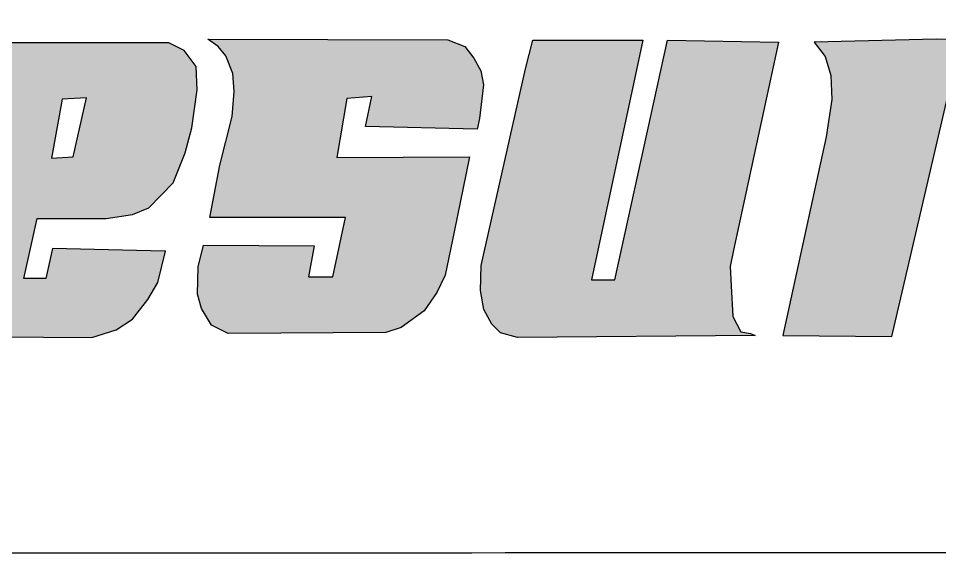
# Paper-space layout 'TOP_A1_00200_01-01-2017_MODELE' of a CAD drawing. Header units: metres. Extents: x 1274 to 2143, y 12 to 312.
# Drawn here: x 2041.53 to 2050.74, y 269.71 to 275.05 of the extents above; entities that cross this region are included whole.
import ezdxf

# ---------------------------------------------------------------- set-up
doc = ezdxf.new("R2010")
doc.units = ezdxf.units.M
doc.header["$LTSCALE"] = 2
doc.set_wipeout_variables(frame=1)
for name, color, linetype in [('CARTOUCHE', 7, 'Continuous'), ('LOGO', 4, 'Continuous'), ('rosace', 7, 'Continuous')]:
    doc.layers.add(name, color=color, linetype=linetype)

# ---------------------------------------------------------------- blocks, each defined once
blk = doc.blocks.new('A$C581E6685')
at = {"layer": 'LOGO'}
h = blk.add_hatch(color=142, dxfattribs=at)
edge = h.paths.add_edge_path(flags=16)
edge.add_spline(control_points=[(-47.811, 5.248), (-47.811, 5.248), (-47.994, 4.265), (-47.994, 4.265), (-47.994, 4.265), (-47.629, 4.287), (-47.629, 4.287), (-47.629, 4.287), (-47.408, 5.269), (-47.408, 5.269), (-47.408, 5.269), (-47.811, 5.248), (-47.811, 5.248)], knot_values=[0, 0, 0, 0, 1, 1, 1, 2, 2, 2, 3, 3, 3, 4, 4, 4, 4], degree=3, periodic=0)
edge = h.paths.add_edge_path(flags=16)
edge.add_spline(control_points=[(-49.421, 6.185), (-49.421, 6.185), (-50.262, 2.476), (-50.262, 2.476), (-50.262, 2.476), (-50.299, 1.975), (-50.299, 1.975), (-50.299, 1.975), (-50.226, 1.648), (-50.226, 1.648), (-50.226, 1.648), (-50.006, 1.429), (-50.006, 1.429), (-50.006, 1.429), (-49.732, 1.298), (-49.732, 1.298), (-49.732, 1.298), (-47.317, 1.277), (-47.317, 1.277), (-47.317, 1.277), (-46.914, 1.407), (-46.914, 1.407), (-46.914, 1.407), (-46.641, 1.582), (-46.641, 1.582), (-46.641, 1.582), (-46.384, 1.909), (-46.384, 1.909), (-46.384, 1.909), (-46.22, 2.192), (-46.22, 2.192), (-46.22, 2.192), (-46.092, 2.717), (-46.092, 2.717), (-46.092, 2.717), (-46.11, 2.717), (-46.11, 2.717), (-46.11, 2.717), (-47.975, 2.76), (-47.975, 2.76), (-47.975, 2.76), (-48.085, 2.259), (-48.085, 2.259), (-48.085, 2.259), (-48.451, 2.259), (-48.451, 2.259), (-48.451, 2.259), (-48.232, 3.261), (-48.232, 3.261), (-48.232, 3.261), (-47.08, 3.261), (-47.08, 3.261), (-47.08, 3.261), (-46.641, 3.328), (-46.641, 3.328), (-46.641, 3.328), (-46.366, 3.437), (-46.366, 3.437), (-46.366, 3.437), (-45.964, 3.851), (-45.964, 3.851), (-45.964, 3.851), (-45.762, 4.352), (-45.762, 4.352), (-45.762, 4.352), (-45.653, 4.768), (-45.653, 4.768), (-45.653, 4.768), (-45.562, 5.4), (-45.562, 5.4), (-45.562, 5.4), (-45.58, 5.792), (-45.58, 5.792), (-45.58, 5.792), (-45.78, 6.055), (-45.78, 6.055), (-45.78, 6.055), (-46.037, 6.185), (-46.037, 6.185), (-46.037, 6.185), (-49.421, 6.185), (-49.421, 6.185)], knot_values=[0, 0, 0, 0, 1, 1, 1, 2, 2, 2, 3, 3, 3, 4, 4, 4, 5, 5, 5, 6, 6, 6, 7, 7, 7, 8, 8, 8, 9, 9, 9, 10, 10, 10, 11, 11, 11, 12, 12, 12, 13, 13, 13, 14, 14, 14, 15, 15, 15, 16, 16, 16, 17, 17, 17, 18, 18, 18, 19, 19, 19, 20, 20, 20, 21, 21, 21, 22, 22, 22, 23, 23, 23, 24, 24, 24, 25, 25, 25, 26, 26, 26, 27, 27, 27, 27], degree=3, periodic=0)
for points in [[(-42.653, 5.288), (-43.071, 5.26), (-43.234, 4.275), (-41.023, 4.289), (-41.28, 3.04), (-41.43, 2.318), (-41.57, 2.027), (-41.78, 1.721), (-42.164, 1.444), (-42.419, 1.362), (-45.048, 1.347), (-45.327, 1.487), (-45.49, 1.764), (-45.56, 2), (-45.549, 2.458), (-45.456, 2.818), (-43.617, 2.805), (-43.711, 2.291), (-43.303, 2.291), (-43.094, 3.276), (-45.35, 3.276), (-45.188, 4.15), (-44.978, 4.955), (-44.944, 5.372), (-44.968, 5.676), (-45.083, 5.968), (-45.212, 6.121), (-45.386, 6.245), (-41.384, 6.232), (-41.105, 6.121), (-40.954, 5.926), (-40.837, 5.718), (-40.791, 5.483), (-40.861, 4.927), (-40.895, 4.747), (-42.756, 4.789)], [(-39.971, 6.229), (-38.138, 6.229), (-38.994, 2.237), (-38.606, 2.237), (-37.724, 6.229), (-35.876, 6.196), (-36.626, 2.732), (-36.679, 2.461), (-36.666, 2.141), (-36.639, 1.631), (-36.505, 1.376), (-36.345, 1.344), (-36.265, 1.312), (-40.227, 1.28), (-40.507, 1.359), (-40.655, 1.503), (-40.788, 1.743), (-40.841, 2.062), (-40.828, 2.478), (-40.091, 5.749)], [(-35.284, 6.197), (-35.097, 5.958), (-35.002, 5.638), (-34.989, 5.239), (-35.083, 4.617), (-35.806, 1.313), (-33.985, 1.296), (-33.063, 5.272), (-32.701, 5.272), (-32.807, 4.744), (-30.934, 4.744), (-30.853, 5.176), (-30.841, 5.59), (-30.948, 5.91), (-31.201, 6.149), (-31.376, 6.229), (-33.249, 6.245)]]:
    blk.add_hatch(color=142, dxfattribs=at).paths.add_polyline_path(points)
at = {"layer": 'LOGO', "color": 142}
blk.add_lwpolyline([(-49.732, 1.298), (-47.317, 1.277), (-46.914, 1.407), (-46.641, 1.582), (-46.384, 1.91), (-46.22, 2.192), (-46.092, 2.717), (-46.11, 2.717), (-47.975, 2.76), (-48.085, 2.259), (-48.451, 2.259), (-48.232, 3.262), (-47.079, 3.262), (-46.641, 3.328), (-46.366, 3.437), (-45.964, 3.851), (-45.762, 4.353), (-45.653, 4.768), (-45.561, 5.4), (-45.58, 5.792), (-45.78, 6.055), (-46.037, 6.186), (-49.421, 6.186)], dxfattribs=at)
for points in [[(-42.651, 5.288), (-43.07, 5.26), (-43.234, 4.275), (-41.023, 4.289), (-41.279, 3.04), (-41.43, 2.318), (-41.57, 2.027), (-41.78, 1.723), (-42.163, 1.444), (-42.419, 1.362), (-45.048, 1.347), (-45.327, 1.487), (-45.491, 1.764), (-45.56, 2), (-45.549, 2.458), (-45.455, 2.818), (-43.616, 2.805), (-43.71, 2.291), (-43.303, 2.291), (-43.094, 3.276), (-45.35, 3.276), (-45.188, 4.15), (-44.978, 4.955), (-44.944, 5.372), (-44.967, 5.676), (-45.083, 5.968), (-45.211, 6.121), (-45.385, 6.245), (-41.384, 6.232), (-41.105, 6.121), (-40.954, 5.926), (-40.837, 5.718), (-40.791, 5.483), (-40.861, 4.927), (-40.895, 4.747), (-42.756, 4.789)], [(-39.971, 6.229), (-38.138, 6.229), (-38.994, 2.238), (-38.606, 2.238), (-37.723, 6.229), (-35.876, 6.196), (-36.625, 2.733), (-36.679, 2.461), (-36.665, 2.141), (-36.639, 1.631), (-36.505, 1.376), (-36.345, 1.344), (-36.263, 1.312), (-40.225, 1.28), (-40.507, 1.359), (-40.654, 1.503), (-40.788, 1.743), (-40.841, 2.062), (-40.828, 2.478), (-40.091, 5.749)], [(-35.284, 6.197), (-35.096, 5.958), (-35.002, 5.638), (-34.989, 5.239), (-35.083, 4.617), (-35.806, 1.313), (-33.985, 1.296), (-33.062, 5.272), (-32.701, 5.272), (-32.807, 4.744), (-30.934, 4.744), (-30.853, 5.176), (-30.841, 5.59), (-30.947, 5.91), (-31.201, 6.149), (-31.376, 6.229), (-33.249, 6.245)], [(-47.811, 5.248), (-47.993, 4.265), (-47.628, 4.287), (-47.408, 5.269)]]:
    blk.add_lwpolyline(points, close=True, dxfattribs=at)
blk = doc.blocks.new('A$C4D68259D')
blk.add_wipeout([(0, 25.6223), (0.1652, 26.7367), (0.7383, 27.8861), (1.6708, 28.7909), (2.8466, 29.3316), (3.5435, 29.4509), (3.5435, 29.4509), (94.9287, 29.4623), (96.0552, 29.2902), (97.2167, 28.6987), (97.7035, 28.2661), (98.0951, 27.7798), (98.6162, 26.658), (98.7362, 26.0362), (98.7516, 25.8527), (98.7585, 3.8387), (98.5719, 2.6574), (98.0189, 1.5743), (97.5848, 1.0765), (97.1232, 0.6959), (95.9338, 0.1366), (95.4142, 0.0321), (95.1105, 0.0048), (3.7555, 0.0009), (2.7133, 0.169), (1.5147, 0.7841), (0.6714, 1.6707), (0.147, 2.7876), (0.0063, 3.6209)]).dxf.layer = 'CARTOUCHE'
at = {"layer": 'CARTOUCHE'}
blk.add_rational_spline([(0, 25.6223), (0, 14.7312), (0, 3.84), (0, 0), (3.84, 0), (49.3793, 0), (94.9185, 0), (98.7585, 0), (98.7585, 3.84), (98.7585, 14.7312), (98.7585, 25.6223), (98.7585, 29.4623), (94.9185, 29.4623), (49.3793, 29.4623), (3.84, 29.4623), (0, 29.4623), (0, 25.6223)], [1, 1, 1, 0.707106781187, 1, 1, 1, 0.707106781187, 1, 1, 1, 0.707106781187, 1, 1, 1, 0.707106781187, 1], degree=2, knots=[0, 0, 0, 1, 1, 2.570796, 2.570796, 3.570796, 3.570796, 5.141593, 5.141593, 6.141593, 6.141593, 7.712389, 7.712389, 8.712389, 8.712389, 10.283185, 10.283185, 10.283185], dxfattribs=at)
at = {"layer": 'CARTOUCHE', "xscale": 0.6, "yscale": 0.6, "zscale": 0.6}
blk.add_blockref('A$C581E6685', (37.2707, 1.3806), dxfattribs=at)

psp = doc.layouts.new('TOP_A1_00200_01-01-2017_MODELE')

# ---------------------------------------------------------------- block references
at = {"layer": 'rosace'}
psp.add_blockref('A$C4D68259D', (2033.3828, 269.7177), dxfattribs=at)

doc.saveas('drawing.dxf')
